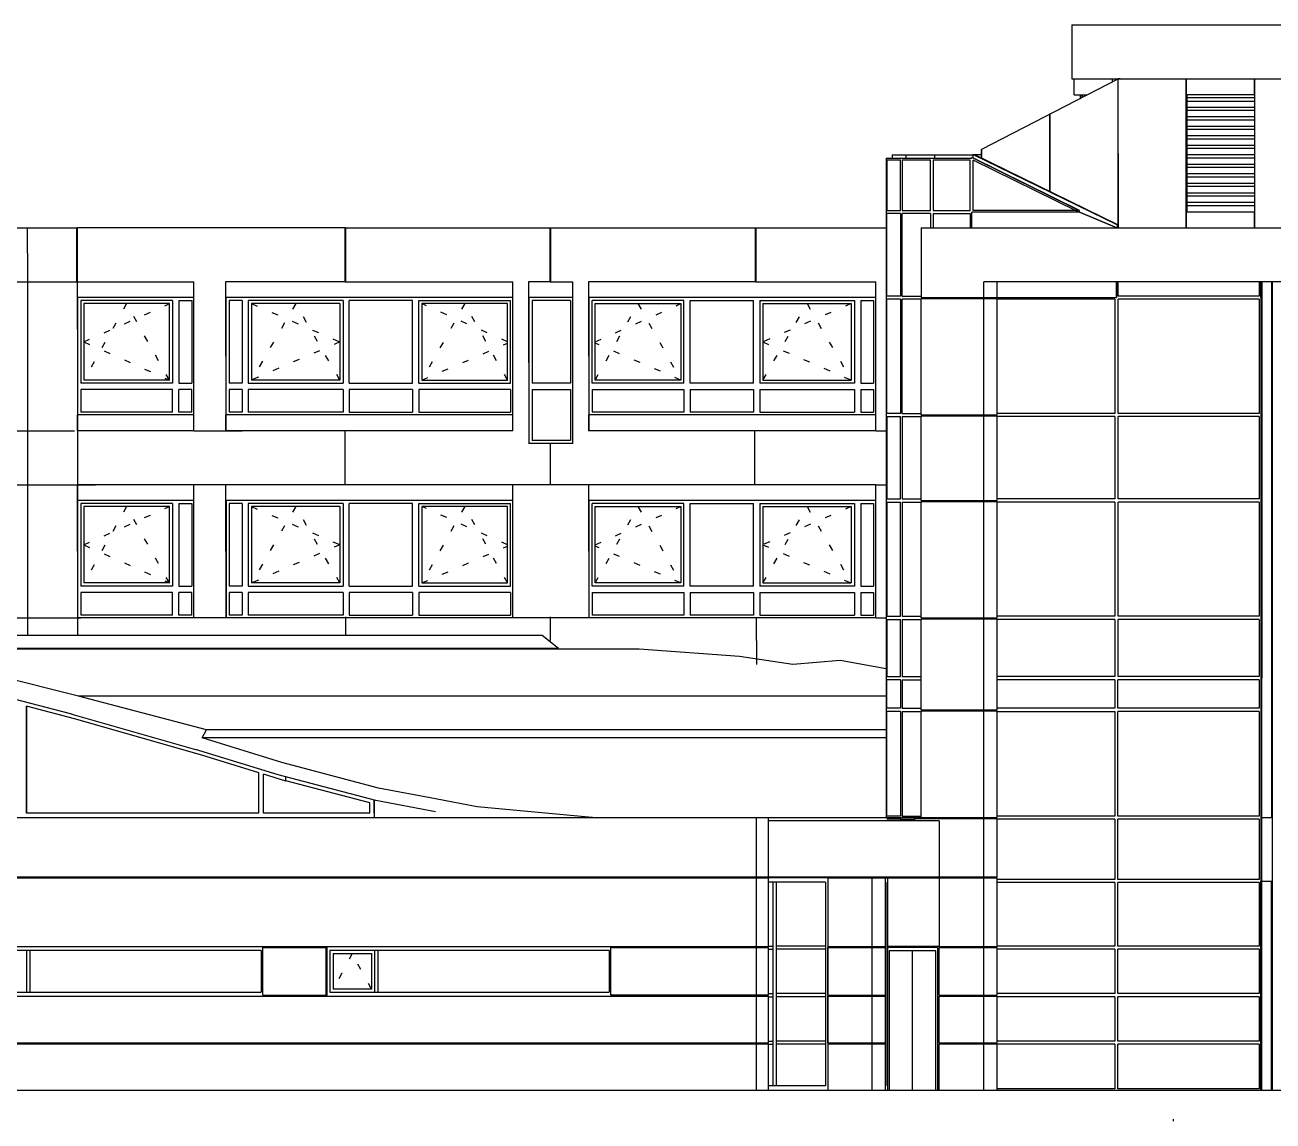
# Model space of a CAD drawing. Header units: metres. Extents: x -59 to 39.8, y -6.3 to 17.4.
# Drawn here: x -44.29 to -24.6, y -3.79 to 13.5 of the extents above; entities that cross this region are included whole.
import ezdxf

# ---------------------------------------------------------------- set-up
doc = ezdxf.new("R2010")
doc.units = ezdxf.units.M
for name, pattern in [('DASHDOT', [2, 1.25, -0.25, 0.25, -0.25]), ('DASHED', [0.75, 0.5, -0.25]), ('DOT', [0.25, 0, -0.25])]:
    doc.linetypes.add(name, pattern=pattern)
doc.layers.add('1', color=7, linetype='DASHED')
doc.layers.add('4', color=7, linetype='DASHDOT')

msp = doc.modelspace()

# ---------------------------------------------------------------- linework, layer by layer
at = {"layer": '1', "color": 1, "linetype": 'CONTINUOUS'}
for p, q in [((-27.780831, 13.5), (-15.178029, 13.5)), ((-27.780831, 13.5), (-27.780831, 12.65)), ((-29.198102, 11.54282), (-27.049649, 12.65096)), ((-27.780831, 12.65), (-23.814081, 12.65)), ((-27.739534, 12.4), (-27.739534, 12.65)), ((-27.1366, 12.606111), (-27.1366, 12.65)), ((-27.089241, 12.630539), (-27.089241, 12.65)), ((-27.089241, 12.630539), (-27.089241, 12.65)), ((-27.051787, 12.65), (-27.047155, 10.3)), ((-27.049649, 10.3), (-27.049649, 12.65096)), ((-25.974176, 10.3), (-25.974176, 12.65)), ((-25.971682, 12.4), (-25.971682, 12.65)), ((-24.896208, 12.4), (-24.896208, 12.65)), ((-24.893714, 10.3), (-24.893714, 12.65)), ((-27.739534, 12.4), (-27.536202, 12.4)), ((-27.640405, 12.346253), (-27.640405, 12.4)), ((-27.615643, 12.359025), (-27.615643, 12.4)), ((-24.896208, 12.4), (-25.971682, 12.4)), ((-25.965028, 12.4), (-25.962528, 10.55)), ((-25.965028, 12.3), (-24.893714, 12.3)), ((-25.962528, 12.35), (-25.962528, 12.4)), ((-24.893714, 12.35), (-25.962528, 12.35)), ((-28.125123, 10.873504), (-28.125123, 12.09625)), ((-28.122629, 10.872289), (-28.122629, 12.09753)), ((-24.893714, 12.2), (-25.962528, 12.2)), ((-24.893714, 12.15), (-25.962528, 12.15)), ((-25.962528, 12.05), (-25.962528, 12.15)), ((-24.893714, 12.05), (-25.962528, 12.05)), ((-25.957043, 12.15), (-25.957043, 12.2)), ((-25.957043, 12), (-25.957043, 12.05)), ((-24.893714, 12), (-25.962528, 12)), ((-25.962528, 11.9), (-25.962528, 12)), ((-24.893714, 11.9), (-25.962528, 11.9)), ((-24.893714, 11.85), (-25.962528, 11.85)), ((-25.962528, 11.75), (-25.962528, 11.85)), ((-25.957043, 11.85), (-25.957043, 11.9)), ((-24.893714, 11.75), (-25.962528, 11.75)), ((-24.893714, 11.7), (-25.962528, 11.7)), ((-25.962528, 11.6), (-25.962528, 11.7)), ((-25.957043, 11.7), (-25.957043, 11.75)), ((-30.615419, 11.45), (-30.615429, 11.4)), ((-30.615419, 11.45), (-29.339198, 11.45)), ((-30.396442, 11.45), (-30.396448, 11.4)), ((-29.944495, 11.45), (-29.944499, 11.4)), ((-29.339198, 11.45872), (-29.339198, 11.4)), ((-29.308648, 11.45041), (-29.339198, 11.45872)), ((-27.065511, 10.35042), (-29.339198, 11.45872)), ((-27.051787, 10.35031), (-29.308648, 11.45041)), ((-29.205724, 11.45), (-29.307807, 11.45)), ((-29.198102, 11.538101), (-29.205724, 11.53417)), ((-29.205724, 11.40024), (-29.205724, 11.53417)), ((-29.198102, 11.396525), (-29.198102, 11.54282)), ((-24.893714, 11.6), (-25.962528, 11.6)), ((-24.893714, 11.55), (-25.962528, 11.55)), ((-25.962528, 11.45), (-25.962528, 11.55)), ((-24.893714, 11.45), (-25.962528, 11.45)), ((-25.957043, 11.55), (-25.957043, 11.6)), ((-25.957043, 11.4), (-25.957043, 11.45)), ((-30.706925, 11.4), (-29.357542, 11.4)), ((-27.665802, 10.5722), (-29.357542, 11.40799)), ((-27.657563, 10.5722), (-29.339198, 11.403)), ((-24.893714, 11.4), (-25.962528, 11.4)), ((-25.962528, 11.3), (-25.962528, 11.4)), ((-24.893714, 11.3), (-25.962528, 11.3)), ((-24.893714, 11.25), (-25.962528, 11.25)), ((-25.962528, 11.15), (-25.962528, 11.25)), ((-25.957043, 11.25), (-25.957043, 11.3)), ((-24.893714, 11.15), (-25.962528, 11.15)), ((-24.893714, 11.1), (-25.962528, 11.1)), ((-25.962528, 11), (-25.962528, 11.1)), ((-25.957043, 11.1), (-25.957043, 11.15)), ((-24.893714, 11), (-25.962528, 11)), ((-24.893714, 10.95), (-25.962528, 10.95)), ((-25.962528, 10.85), (-25.962528, 10.95)), ((-24.893714, 10.85), (-25.962528, 10.85)), ((-25.957043, 10.95), (-25.957043, 11)), ((-25.957043, 10.8), (-25.957043, 10.85)), ((-24.893714, 10.8), (-25.962528, 10.8)), ((-25.962528, 10.7), (-25.962528, 10.8)), ((-24.893714, 10.7), (-25.962528, 10.7)), ((-24.893714, 10.65), (-25.962528, 10.65)), ((-25.957043, 10.65), (-25.957043, 10.7)), ((-29.35753, 10.3), (-29.35753, 10.55)), ((-27.657563, 10.5722), (-27.665802, 10.5722)), ((-27.075109, 10.30133), (-27.66472, 10.55)), ((-27.656489, 10.55), (-27.66472, 10.55)), ((-27.656489, 10.55), (-27.657563, 10.5722)), ((-27.066878, 10.30133), (-27.656489, 10.55)), ((-24.896208, 10.55), (-25.971682, 10.55)), ((-25.971682, 10.3), (-25.971682, 10.55)), ((-24.896208, 10.3), (-24.896208, 10.55)), ((-46.440429, 10.3), (-43.464554, 10.3)), ((-44.253482, 9.9), (-44.253487, 10.3)), ((-43.474504, 9.45), (-43.474504, 10.3)), ((-43.468485, 10.3), (-43.463637, 7.1)), ((-39.242246, 10.3), (-43.464554, 10.3)), ((-43.464554, 9.45), (-43.464554, 10.3)), ((-39.242246, 10.3), (-36.005817, 10.3)), ((-39.242246, 9.45), (-39.242246, 10.3)), ((-39.232297, 9.45), (-39.232297, 10.3)), ((-39.23138, 9.45), (-39.23138, 10.3)), ((-36.005817, 10.3), (-32.769387, 10.3)), ((-36.005817, 9.45), (-36.005817, 10.3)), ((-35.995868, 9.45), (-35.995868, 10.3)), ((-35.994951, 9.45), (-35.994951, 10.3)), ((-32.769387, 10.3), (-30.70709, 10.3)), ((-32.769387, 9.45), (-32.769387, 10.3)), ((-32.759438, 9.45), (-32.759438, 10.3)), ((-32.758521, 9.45), (-32.758521, 10.3)), ((-30.154215, 10.3), (-16.245046, 10.3)), ((-27.066878, 10.30133), (-27.075109, 10.30133)), ((-27.065511, 10.35042), (-27.065517, 10.3)), ((-27.051787, 10.35031), (-27.065511, 10.35042)), ((-44.253482, 9.9), (-44.253482, 3.87112)), ((-50.268451, 9.45), (-43.362909, 9.45)), ((-43.474504, 9.45), (-41.626239, 9.45)), ((-43.465742, 9.2), (-43.465742, 9.45)), ((-41.626239, 7.1), (-41.626239, 9.45)), ((-39.242246, 9.45), (-41.128356, 9.45)), ((-39.242246, 9.45), (-36.597419, 9.45)), ((-36.597419, 7.1), (-36.597419, 9.45)), ((-36.005817, 9.45), (-36.348463, 9.45)), ((-36.348463, 9.45), (-36.345725, 6.9)), ((-36.005817, 9.45), (-35.651402, 9.45)), ((-35.651402, 6.9), (-35.651402, 9.45)), ((-32.769387, 9.45), (-35.402459, 9.45)), ((-32.769387, 9.45), (-30.871544, 9.45)), ((-30.871544, 7.1), (-30.871544, 9.45)), ((-22.843698, 9.45), (-29.168969, 9.45)), ((-29.168969, 9.2), (-29.168969, 9.45)), ((-28.957289, 9.2), (-28.957289, 9.45)), ((-27.075109, 9.45), (-27.075109, 9.2)), ((-27.075109, 9.2), (-27.075109, 9.45)), ((-24.796685, 9.45), (-24.796682, 1)), ((-24.796682, 9.2), (-24.796682, 9.45)), ((-24.786727, 9.45), (-24.786724, 1)), ((-24.779413, 9.45), (-24.77941, 3.2)), ((-24.627396, 9.45), (-24.62739, 1)), ((-24.617438, 9.45), (-24.617433, -3.3)), ((-24.617438, 9.45), (-24.617433, 1)), ((-41.626239, 9.2), (-43.465742, 9.2)), ((-43.457503, 7.35), (-43.457503, 9.2)), ((-36.597419, 9.2), (-41.125614, 9.2)), ((-41.117369, 7.35), (-41.117369, 9.2)), ((-35.651402, 9.2), (-36.345725, 9.2)), ((-36.33748, 6.9), (-36.33748, 9.2)), ((-30.871544, 9.2), (-35.399716, 9.2)), ((-35.391476, 7.35), (-35.391476, 9.2)), ((-30.154221, 9.2), (-28.957289, 9.2)), ((-30.154221, 9.185), (-28.957289, 9.185)), ((-30.154221, 7.35), (-30.154221, 9.185)), ((-30.052178, 9.185), (-30.052178, 9.2)), ((-29.200451, 9.185), (-29.200451, 9.2)), ((-29.168969, 7.35), (-29.168969, 9.185)), ((-29.059331, 9.185), (-29.059331, 9.2)), ((-28.957289, 9.2), (-27.075109, 9.2)), ((-28.957289, 7.35), (-28.957289, 9.185)), ((-24.796685, 9.2), (-24.796682, 1)), ((-41.626239, 7.35), (-43.465742, 7.35)), ((-43.465742, 7.1), (-43.465742, 7.35)), ((-36.597419, 7.35), (-41.125614, 7.35)), ((-30.871544, 7.35), (-35.399716, 7.35)), ((-30.154221, 7.35), (-28.957289, 7.35)), ((-30.15421, 7.335), (-28.957289, 7.335)), ((-30.15421, 6), (-30.15421, 7.335)), ((-30.052178, 7.335), (-30.052178, 7.35)), ((-29.200451, 7.335), (-29.200451, 7.35)), ((-29.168963, 6), (-29.168963, 7.335)), ((-29.059331, 7.335), (-29.059331, 7.35)), ((-28.957289, 6), (-28.957289, 7.335)), ((-46.484395, 7.1), (-43.508305, 7.1)), ((-41.626239, 7.1), (-43.468485, 7.1)), ((-43.463637, 7.1), (-43.463637, 3.87112)), ((-41.626239, 7.1), (-40.868396, 7.1)), ((-36.597419, 7.1), (-41.128356, 7.1)), ((-39.242246, 6.25), (-39.242246, 7.100003)), ((-30.871544, 7.1), (-35.402459, 7.1)), ((-32.785894, 7.100003), (-32.785894, 6.25)), ((-30.871544, 7.1), (-30.70709, 7.1)), ((-35.651402, 6.9), (-36.348463, 6.9)), ((-36.005817, 6.9), (-36.005817, 6.25)), ((-50.268451, 6.25), (-43.181799, 6.25)), ((-41.626239, 6.25), (-43.468477, 6.25)), ((-43.468477, 6.25), (-43.465734, 4.15)), ((-41.128356, 6.25), (-41.660077, 6.25)), ((-41.626239, 4.15), (-41.626239, 6.25)), ((-36.597419, 6.25), (-41.128356, 6.25)), ((-41.128356, 6.25), (-41.125614, 4.15)), ((-35.402459, 6.25), (-37.157074, 6.25)), ((-36.597419, 4.15), (-36.597419, 6.25)), ((-30.871544, 6.25), (-35.402459, 6.25)), ((-35.402459, 6.25), (-35.399716, 4.15)), ((-30.871544, 4.15), (-30.871544, 6.25)), ((-30.871544, 6.25), (-30.70709, 6.25)), ((-41.626239, 6), (-43.465734, 6)), ((-43.457492, 4.15), (-43.4575, 6)), ((-36.597419, 6), (-41.125614, 6)), ((-41.117365, 6), (-41.117355, 4.15)), ((-30.871544, 6), (-35.399716, 6)), ((-35.391465, 4.15), (-35.391473, 6)), ((-30.154215, 5.985), (-28.957289, 5.985)), ((-30.154215, 4.15), (-30.154215, 5.985)), ((-30.15421, 6), (-28.957289, 6)), ((-29.168958, 4.15), (-29.168958, 5.985)), ((-28.957289, 4.15), (-28.957289, 5.985)), ((-50.268451, 4.15), (-43.412678, 4.15)), ((-41.626239, 4.15), (-43.468477, 4.15)), ((-41.128356, 4.15), (-41.626239, 4.15)), ((-36.597419, 4.15), (-41.128356, 4.15)), ((-39.232297, 3.86896), (-39.232297, 4.165)), ((-35.402459, 4.15), (-36.681052, 4.15)), ((-36.005817, 4.165), (-36.005817, 3.795439)), ((-30.871544, 4.15), (-35.402459, 4.15)), ((-32.753738, 3.795439), (-32.753738, 4.15)), ((-30.871544, 4.15), (-30.70709, 4.15)), ((-30.154215, 4.15), (-28.957289, 4.15)), ((-30.154215, 4.135), (-28.957283, 4.135)), ((-30.154215, 2.7), (-30.154215, 4.135)), ((-29.168969, 2.7), (-29.168969, 4.135)), ((-28.957283, 2.7), (-28.957283, 4.135)), ((-36.172383, 3.87112), (-49.83528, 3.87112)), ((-36.133781, 3.87004), (-49.795883, 3.87004)), ((-36.133781, 3.87004), (-36.172383, 3.87112)), ((-35.878074, 3.66835), (-36.133781, 3.87004)), ((-32.753738, 3.795439), (-32.753738, 3.41568)), ((-35.878074, 3.66835), (-49.53493, 3.66835)), ((-34.603898, 3.65632), (-48.234517, 3.65632)), ((-36.186576, 3.66835), (-36.187419, 3.65632)), ((-33.019428, 3.54133), (-34.603898, 3.65632)), ((-32.179736, 3.41568), (-33.019428, 3.54133)), ((-31.434293, 3.47554), (-32.179736, 3.41568)), ((-30.70709, 3.346675), (-31.434293, 3.47554)), ((-43.446467, 2.91656), (-45.01276, 3.30605)), ((-24.779413, 1), (-24.779413, 3.2)), ((-43.552421, 2.62941), (-45.091924, 3.03453)), ((-43.50831, 2.55792), (-44.267677, 2.75815)), ((-44.267677, 1.07), (-44.267677, 2.75815)), ((-44.264649, 1.07), (-44.264649, 2.757351)), ((-41.42741, 2.38438), (-43.447093, 2.91487)), ((-30.70709, 2.91656), (-43.446467, 2.91656)), ((-41.501837, 1.98325), (-43.508305, 2.55938)), ((-30.154215, 2.7), (-28.957283, 2.7)), ((-30.154215, 2.685), (-28.957283, 2.685)), ((-30.154215, 1), (-30.154215, 2.685)), ((-29.168969, 1), (-29.168969, 2.685)), ((-28.957283, 1), (-28.957283, 2.685)), ((-30.70709, 2.38438), (-41.42741, 2.38438)), ((-40.241676, 1.86731), (-41.498808, 2.25806)), ((-40.298145, 1.67351), (-41.603552, 2.07278)), ((-40.601651, 1.70619), (-41.501837, 1.98325)), ((-38.716798, 1.46638), (-40.241676, 1.86731)), ((-40.601651, 1.07), (-40.601651, 1.70619)), ((-40.175734, 1.57555), (-40.531786, 1.68476)), ((-40.531786, 1.07), (-40.531786, 1.68476)), ((-40.528754, 1.07), (-40.528754, 1.68383)), ((-38.759259, 1.27027), (-40.298145, 1.67351)), ((-40.175734, 1.57555), (-40.175734, 1.641434)), ((-37.816452, 1.29456), (-38.716798, 1.46638)), ((-38.851318, 1.07), (-38.851318, 1.23209)), ((-37.816457, 1.09051), (-38.759259, 1.27027)), ((-37.157074, 1.16866), (-37.816452, 1.29456)), ((-53.776566, 1), (-32.562743, 1)), ((-40.601651, 1.07), (-44.267677, 1.07)), ((-38.851318, 1.07), (-40.531786, 1.07)), ((-38.781445, 1.07), (-38.781449, 1)), ((-38.778416, 1), (-38.778416, 1.07)), ((-35.401821, 1.00682), (-37.157074, 1.16866)), ((-35.401821, 1.00682), (-35.402304, 1)), ((-35.340091, 1), (-35.401821, 1.00682)), ((-32.753738, 0.065), (-32.753738, 1)), ((-32.562743, 0.065), (-32.562743, 1)), ((-32.562743, 1), (-30.37055, 1)), ((-30.473714, 1), (-30.154215, 1)), ((-30.473714, 1), (-30.473714, 0.95)), ((-30.254364, 0.985), (-28.957283, 0.985)), ((-30.254364, 0.95), (-30.254364, 0.985)), ((-30.154215, 1), (-28.957283, 1)), ((-29.992054, 0.985), (-29.992054, 1)), ((-29.168963, 0.065), (-29.168963, 0.985)), ((-28.957283, 0.065), (-28.957283, 0.985)), ((-24.786727, 1), (-24.796685, 1)), ((-24.796685, 1), (-24.796678, -3.3)), ((-24.788454, 1), (-24.788447, 0)), ((-24.779413, 1), (-24.617438, 1)), ((-29.872025, 0.95), (-32.562743, 0.95)), ((-29.872025, 0.95), (-29.869084, -1.035)), ((-53.418915, 0.065), (-32.562743, 0.065)), ((-46.769571, 0.05), (-32.562543, 0.05)), ((-36.625146, 0.05), (-36.625146, 0.065)), ((-36.597428, 0.05), (-36.597428, 0.065)), ((-35.402445, 0.05), (-35.402445, 0.065)), ((-35.391462, 0.05), (-35.391462, 0.065)), ((-33.332339, 0.05), (-33.332339, 0.065)), ((-33.298335, 0.05), (-33.298335, 0.065)), ((-32.753738, -1.035), (-32.753738, 0.05)), ((-32.562743, 0.065), (-29.833801, 0.065)), ((-31.628548, 0.05), (-32.562543, 0.05)), ((-32.562543, -1.035), (-32.562543, 0.05)), ((-31.628548, 0.05), (-30.570011, 0.05)), ((-30.928428, 0.05), (-30.959916, 0.05)), ((-30.928428, 0.05), (-28.957283, 0.05)), ((-30.928428, -1.035), (-30.928428, 0.05)), ((-30.716753, -1.035), (-30.716753, 0.05)), ((-29.872025, 0.065), (-28.957283, 0.065)), ((-29.690786, 0.05), (-29.690786, 0.065)), ((-29.657403, 0.05), (-29.657403, 0.065)), ((-29.35753, 0.05), (-29.35753, 0.065)), ((-29.168963, -1.035), (-29.168963, 0.05)), ((-28.957283, -1.035), (-28.957283, 0.05)), ((-24.786721, 0), (-24.617433, 0)), ((-24.786721, -3.3), (-24.786721, 0)), ((-24.779407, -3.3), (-24.779407, 0)), ((-24.62739, -3.3), (-24.62739, 0)), ((-24.617433, -3.3), (-24.617433, 0)), ((-46.769571, -1.035), (-32.562543, -1.035)), ((-40.539384, -1.05), (-39.525467, -1.05)), ((-40.539384, -1.8), (-40.539384, -1.05)), ((-40.475866, -1.05), (-40.475866, -1.035)), ((-39.597474, -1.05), (-39.597474, -1.035)), ((-39.585346, -1.05), (-39.585346, -1.035)), ((-39.541225, -1.8), (-39.541225, -1.05)), ((-39.525467, -1.8), (-39.525467, -1.05)), ((-35.049502, -1.05), (-32.562543, -1.05)), ((-34.985982, -1.05), (-34.985982, -1.035)), ((-32.785894, -1.05), (-32.785894, -1.035)), ((-32.753738, -1.8), (-32.753738, -1.05)), ((-32.666396, -1.05), (-32.666396, -1.035)), ((-32.562543, -1.8), (-32.562543, -1.05)), ((-31.628548, -1.035), (-30.716753, -1.035)), ((-31.628548, -1.05), (-30.716753, -1.05)), ((-31.628548, -1.8), (-31.628548, -1.05)), ((-30.959916, -1.05), (-30.959916, -1.035)), ((-30.928428, -1.8), (-30.928428, -1.05)), ((-30.818796, -1.05), (-30.818796, -1.035)), ((-30.716753, -1.8), (-30.716753, -1.05)), ((-29.869084, -1.035), (-30.686278, -1.035)), ((-29.869084, -1.035), (-28.957283, -1.035)), ((-29.869084, -1.05), (-28.957283, -1.05)), ((-29.869084, -1.8), (-29.869084, -1.05)), ((-29.833801, -1.05), (-29.833801, -1.035)), ((-29.200446, -1.05), (-29.200446, -1.035)), ((-29.168963, -1.8), (-29.168963, -1.05)), ((-29.059326, -1.05), (-29.059326, -1.035)), ((-28.957283, -1.8), (-28.957283, -1.05)), ((-46.116419, -1.815), (-32.562538, -1.815)), ((-40.539384, -1.8), (-39.525467, -1.8)), ((-40.475866, -1.815), (-40.475866, -1.8)), ((-39.597474, -1.815), (-39.597474, -1.8)), ((-39.585346, -1.815), (-39.585346, -1.8)), ((-34.985982, -1.815), (-34.985982, -1.8)), ((-32.785894, -1.815), (-32.785894, -1.8)), ((-32.562543, -1.8), (-32.753738, -1.8)), ((-32.753738, -2.55), (-32.753738, -1.815)), ((-32.666396, -1.815), (-32.666396, -1.8)), ((-32.562538, -2.55), (-32.562538, -1.815)), ((-31.628548, -1.8), (-30.716753, -1.8)), ((-31.628548, -1.815), (-30.716753, -1.815)), ((-31.628548, -2.55), (-31.628548, -1.815)), ((-30.959916, -1.815), (-30.959916, -1.8)), ((-30.928428, -2.55), (-30.928428, -1.815)), ((-30.818796, -1.815), (-30.818796, -1.8)), ((-30.716753, -2.55), (-30.716753, -1.815)), ((-29.869084, -1.8), (-28.957283, -1.8)), ((-29.869084, -1.815), (-28.957283, -1.815)), ((-29.869084, -2.55), (-29.869084, -1.815)), ((-29.833801, -1.815), (-29.833801, -1.8)), ((-29.200446, -1.815), (-29.200446, -1.8)), ((-29.168963, -2.55), (-29.168963, -1.815)), ((-29.059326, -1.815), (-29.059326, -1.8)), ((-28.957283, -2.55), (-28.957283, -1.815)), ((-46.116419, -2.55), (-32.562538, -2.55)), ((-40.475866, -2.565), (-40.475866, -2.55)), ((-39.597474, -2.565), (-39.597474, -2.55)), ((-39.585346, -2.565), (-39.585346, -2.55)), ((-34.985982, -2.565), (-34.985982, -2.55)), ((-32.785894, -2.565), (-32.785894, -2.55)), ((-32.666396, -2.565), (-32.666396, -2.55)), ((-31.628548, -2.55), (-30.716753, -2.55)), ((-30.959916, -2.565), (-30.959916, -2.55)), ((-30.818796, -2.565), (-30.818796, -2.55)), ((-29.869084, -2.55), (-28.957283, -2.55)), ((-29.833801, -2.565), (-29.833801, -2.55)), ((-29.200446, -2.565), (-29.200446, -2.55)), ((-29.059326, -2.565), (-29.059326, -2.55)), ((-53.418915, -2.565), (-32.562543, -2.565)), ((-32.753738, -3.3), (-32.753738, -2.565)), ((-32.562543, -3.3), (-32.562543, -2.565)), ((-31.628548, -2.565), (-30.716753, -2.565)), ((-30.928428, -3.3), (-30.928428, -2.565)), ((-30.716753, -3.3), (-30.716753, -2.565)), ((-29.869084, -2.565), (-28.957283, -2.565)), ((-29.869084, -3.3), (-29.869084, -2.565)), ((-29.168963, -3.3), (-29.168963, -2.565)), ((-28.957283, -3.3), (-28.957283, -2.565)), ((-58.989582, -3.3), (-20.329597, -3.3)), ((-26.17676, -3.785), (-26.17676, -3.755137))]:
    msp.add_line(p, q, dxfattribs=at)
for points in [[(-27.015137, 12.6522), (-27.03801, 12.65222), (-27.049649, 12.65096)], [(-30.706925, 11.4), (-30.70709, 10.55), (-30.70709, 9.2), (-30.70709, 7.35), (-30.70709, 6), (-30.70709, 4.15), (-30.70709, 3.2), (-30.70709, 2.7), (-30.70709, 1)], [(-29.357542, 11.4), (-29.357542, 11.40799), (-29.339198, 11.403)], [(-27.665802, 10.5722), (-27.66472, 10.55), (-29.35753, 10.55)], [(-30.154215, 10.3), (-30.154221, 9.9), (-30.154221, 9.2)], [(-41.128356, 9.45), (-41.125614, 7.1), (-41.125614, 7.35)], [(-35.402459, 9.45), (-35.399716, 7.1), (-35.399716, 7.35)], [(-43.545898, 2.62941), (-43.552421, 2.62941), (-41.603552, 2.07278)], [(-30.70709, 2.25806), (-41.498808, 2.25806), (-41.42741, 2.38438)], [(-38.851318, 1.23209), (-40.175742, 1.57981), (-40.175742, 1.641436)], [(-38.781445, 1.07), (-38.781445, 1.21374), (-38.781445, 1.276104)], [(-38.778416, 1.07), (-38.778416, 1.22079), (-38.77842, 1.275291)], [(-24.796678, -3.3), (-24.796678, 0), (-24.786721, 0)], [(-32.753738, -1.8), (-35.049502, -1.8), (-35.049502, -1.05)]]:
    msp.add_lwpolyline(points, dxfattribs=at)
at = {"layer": '4', "color": 1, "linetype": 'CONTINUOUS'}
for p, q in [((-27.615643, 12.4), (-27.615643, 12.359025)), ((-27.564622, 12.4), (-27.564622, 12.385341)), ((-30.698186, 11.375), (-30.482325, 11.375)), ((-30.455551, 11.375), (-30.010034, 11.375)), ((-29.968237, 11.375), (-29.381304, 11.375)), ((-27.690698, 10.556638), (-29.332647, 11.367829)), ((-30.482453, 10.525), (-30.69835, 10.525)), ((-30.010091, 10.525), (-30.455677, 10.525)), ((-30.455677, 9.225), (-30.455677, 10.525)), ((-30.010091, 10.525), (-30.010091, 10.3)), ((-29.968292, 10.525), (-29.381292, 10.525)), ((-29.968292, 10.525), (-29.968292, 10.3)), ((-29.381292, 10.525), (-29.381292, 10.3)), ((-42.013589, 9.105), (-43.362909, 9.105)), ((-43.362909, 9.105), (-43.362909, 7.9)), ((-42.013589, 7.9), (-42.013589, 9.105)), ((-41.864218, 9.155), (-41.864218, 7.85)), ((-41.864218, 9.155), (-41.660077, 9.155)), ((-41.660077, 9.155), (-41.660077, 7.85)), ((-40.868396, 9.155), (-41.072535, 9.155)), ((-41.072535, 9.155), (-41.072535, 7.85)), ((-40.868396, 9.155), (-40.868396, 7.85)), ((-40.768816, 9.155), (-40.768816, 7.85)), ((-39.275114, 9.155), (-40.768816, 9.155)), ((-39.275114, 9.155), (-39.275114, 7.85)), ((-39.175534, 7.85), (-39.175534, 9.155)), ((-38.179733, 9.155), (-39.175534, 9.155)), ((-38.179733, 7.85), (-38.179733, 9.155)), ((-38.080153, 7.85), (-38.080153, 9.155)), ((-38.080153, 9.155), (-36.631262, 9.155)), ((-36.631262, 7.85), (-36.631262, 9.155)), ((-36.292665, 9.155), (-36.292665, 7.85)), ((-35.685235, 9.155), (-36.292665, 9.155)), ((-35.685235, 9.155), (-35.685235, 7.85)), ((-35.34666, 7.85), (-35.34666, 9.155)), ((-33.897765, 9.155), (-35.34666, 9.155)), ((-33.897765, 7.85), (-33.897765, 9.155)), ((-33.798184, 7.85), (-33.798184, 9.155)), ((-33.798184, 9.155), (-32.80238, 9.155)), ((-32.80238, 7.85), (-32.80238, 9.155)), ((-32.7028, 9.155), (-32.7028, 7.85)), ((-32.7028, 9.155), (-31.209093, 9.155)), ((-31.209093, 9.155), (-31.209093, 7.85)), ((-31.109513, 9.155), (-31.109513, 7.85)), ((-31.109513, 9.155), (-30.905373, 9.155)), ((-30.905373, 9.155), (-30.905373, 7.85)), ((-30.482453, 9.175), (-30.69835, 9.175)), ((-30.455677, 9.225), (-30.154221, 9.225)), ((-30.154221, 9.175), (-30.455677, 9.175)), ((-30.455677, 7.375), (-30.455677, 9.175)), ((-27.099999, 9.175), (-28.957289, 9.175)), ((-24.821577, 9.175), (-27.050212, 9.175)), ((-42.013589, 7.9), (-43.362909, 7.9)), ((-41.963799, 7.395), (-41.963799, 7.75)), ((-41.864218, 7.85), (-41.660077, 7.85)), ((-41.864218, 7.395), (-41.864218, 7.75)), ((-40.868396, 7.85), (-41.072535, 7.85)), ((-41.072535, 7.75), (-41.072535, 7.395)), ((-40.868396, 7.75), (-41.072535, 7.75)), ((-40.868396, 7.75), (-40.868396, 7.395)), ((-40.768816, 7.85), (-39.275114, 7.85)), ((-39.275114, 7.75), (-40.768816, 7.75)), ((-40.768816, 7.75), (-40.768816, 7.395)), ((-39.275114, 7.75), (-39.275114, 7.395)), ((-39.175534, 7.85), (-38.179733, 7.85)), ((-39.175534, 7.75), (-39.175534, 7.395)), ((-38.179733, 7.75), (-39.175534, 7.75)), ((-38.179733, 7.75), (-38.179733, 7.395)), ((-38.080153, 7.85), (-36.631262, 7.85)), ((-38.080153, 7.75), (-38.080153, 7.395)), ((-36.631262, 7.75), (-38.080153, 7.75)), ((-36.631262, 7.75), (-36.631262, 7.395)), ((-35.685235, 7.85), (-36.292665, 7.85)), ((-36.292665, 7.75), (-35.685235, 7.75)), ((-36.292665, 7.75), (-36.292665, 6.945)), ((-35.685235, 7.75), (-35.685235, 6.945)), ((-33.897765, 7.85), (-35.34666, 7.85)), ((-35.34666, 7.75), (-35.34666, 7.395)), ((-35.34666, 7.75), (-33.897765, 7.75)), ((-33.897765, 7.75), (-33.897765, 7.395)), ((-32.80238, 7.85), (-33.798184, 7.85)), ((-33.798184, 7.75), (-33.798184, 7.395)), ((-33.798184, 7.75), (-32.80238, 7.75)), ((-32.80238, 7.75), (-32.80238, 7.395)), ((-31.209093, 7.85), (-32.7028, 7.85)), ((-32.7028, 7.75), (-31.209093, 7.75)), ((-32.7028, 7.75), (-32.7028, 7.395)), ((-31.209093, 7.75), (-31.209093, 7.395)), ((-31.109513, 7.85), (-30.905373, 7.85)), ((-31.109513, 7.75), (-31.109513, 7.395)), ((-31.109513, 7.75), (-30.905373, 7.75)), ((-30.905373, 7.75), (-30.905373, 7.395)), ((-41.963799, 7.395), (-43.4127, 7.395)), ((-41.660077, 7.395), (-41.864218, 7.395)), ((-40.868396, 7.395), (-41.072535, 7.395)), ((-39.275114, 7.395), (-40.768816, 7.395)), ((-39.175534, 7.395), (-38.179733, 7.395)), ((-38.080153, 7.395), (-36.631262, 7.395)), ((-33.897765, 7.395), (-35.34666, 7.395)), ((-32.80238, 7.395), (-33.798184, 7.395)), ((-32.7028, 7.395), (-31.209093, 7.395)), ((-31.109513, 7.395), (-30.905373, 7.395)), ((-30.69835, 7.325), (-30.482453, 7.325)), ((-30.455677, 7.375), (-30.154221, 7.375)), ((-30.455677, 7.325), (-30.15421, 7.325)), ((-27.099782, 7.325), (-28.957289, 7.325)), ((-24.821577, 7.325), (-27.049995, 7.325)), ((-35.685235, 6.945), (-36.292665, 6.945)), ((-41.864215, 5.955), (-41.864215, 4.65)), ((-41.864215, 5.955), (-41.660076, 5.955)), ((-41.660076, 5.955), (-41.660076, 4.65)), ((-40.868396, 5.955), (-41.072535, 5.955)), ((-41.072535, 5.955), (-41.072535, 4.65)), ((-40.868396, 5.955), (-40.868396, 4.65)), ((-40.768816, 5.955), (-40.768816, 4.65)), ((-39.275114, 5.955), (-40.768816, 5.955)), ((-39.275114, 5.955), (-39.275114, 4.65)), ((-39.175534, 4.65), (-39.175534, 5.955)), ((-38.179733, 5.955), (-39.175534, 5.955)), ((-38.179733, 4.65), (-38.179733, 5.955)), ((-38.080153, 4.65), (-38.080153, 5.955)), ((-38.080153, 5.955), (-36.631262, 5.955)), ((-36.631262, 4.65), (-36.631262, 5.955)), ((-35.34666, 4.65), (-35.34666, 5.955)), ((-33.897765, 5.955), (-35.34666, 5.955)), ((-33.897765, 4.65), (-33.897765, 5.955)), ((-33.798184, 4.65), (-33.798184, 5.955)), ((-33.798184, 5.955), (-32.80238, 5.955)), ((-32.80238, 4.65), (-32.80238, 5.955)), ((-32.7028, 5.955), (-32.7028, 4.65)), ((-32.7028, 5.955), (-31.209093, 5.955)), ((-31.209093, 5.955), (-31.209093, 4.65)), ((-31.109513, 5.955), (-31.109513, 4.65)), ((-31.109513, 5.955), (-30.905373, 5.955)), ((-30.905373, 5.955), (-30.905373, 4.65)), ((-30.69835, 5.975), (-30.482453, 5.975)), ((-30.455677, 5.975), (-30.154215, 5.975)), ((-27.099782, 5.975), (-28.957289, 5.975)), ((-24.821577, 5.975), (-27.049995, 5.975)), ((-42.013584, 5.905), (-43.362888, 5.905)), ((-43.362888, 5.905), (-43.362888, 4.7)), ((-42.013584, 4.7), (-42.013584, 5.905)), ((-42.013584, 4.7), (-43.362888, 4.7)), ((-41.963794, 4.195), (-41.963794, 4.55)), ((-41.864215, 4.65), (-41.660076, 4.65)), ((-41.864215, 4.195), (-41.864215, 4.55)), ((-40.868396, 4.65), (-41.072535, 4.65)), ((-41.072535, 4.55), (-41.072535, 4.195)), ((-40.868396, 4.55), (-41.072535, 4.55)), ((-40.868396, 4.55), (-40.868396, 4.195)), ((-40.768816, 4.65), (-39.275114, 4.65)), ((-39.275114, 4.55), (-40.768816, 4.55)), ((-40.768816, 4.55), (-40.768816, 4.195)), ((-39.275114, 4.55), (-39.275114, 4.195)), ((-39.175534, 4.65), (-38.179733, 4.65)), ((-39.175534, 4.55), (-39.175534, 4.195)), ((-38.179733, 4.55), (-39.175534, 4.55)), ((-38.179733, 4.55), (-38.179733, 4.195)), ((-38.080153, 4.65), (-36.631262, 4.65)), ((-38.080153, 4.55), (-38.080153, 4.195)), ((-36.631262, 4.55), (-38.080153, 4.55)), ((-36.631262, 4.55), (-36.631262, 4.195)), ((-33.897765, 4.65), (-35.34666, 4.65)), ((-35.34666, 4.55), (-35.34666, 4.195)), ((-35.34666, 4.55), (-33.897765, 4.55)), ((-33.897765, 4.55), (-33.897765, 4.195)), ((-32.80238, 4.65), (-33.798184, 4.65)), ((-33.798184, 4.55), (-33.798184, 4.195)), ((-33.798184, 4.55), (-32.80238, 4.55)), ((-32.80238, 4.55), (-32.80238, 4.195)), ((-31.209093, 4.65), (-32.7028, 4.65)), ((-32.7028, 4.55), (-31.209093, 4.55)), ((-32.7028, 4.55), (-32.7028, 4.195)), ((-31.209093, 4.55), (-31.209093, 4.195)), ((-31.109513, 4.65), (-30.905373, 4.65)), ((-31.109513, 4.55), (-31.109513, 4.195)), ((-31.109513, 4.55), (-30.905373, 4.55)), ((-30.905373, 4.55), (-30.905373, 4.195)), ((-41.963794, 4.195), (-43.412678, 4.195)), ((-41.660076, 4.195), (-41.864215, 4.195)), ((-40.868396, 4.195), (-41.072535, 4.195)), ((-39.275114, 4.195), (-40.768816, 4.195)), ((-39.175534, 4.195), (-38.179733, 4.195)), ((-38.080153, 4.195), (-36.631262, 4.195)), ((-33.897765, 4.195), (-35.34666, 4.195)), ((-32.80238, 4.195), (-33.798184, 4.195)), ((-32.7028, 4.195), (-31.209093, 4.195)), ((-31.109513, 4.195), (-30.905373, 4.195)), ((-30.69835, 4.125), (-30.482453, 4.125)), ((-30.455677, 4.125), (-30.154215, 4.125)), ((-27.099782, 4.125), (-28.957283, 4.125)), ((-24.821577, 4.125), (-27.049995, 4.125)), ((-30.482453, 3.175), (-30.69835, 3.175)), ((-30.455677, 3.175), (-30.154215, 3.175)), ((-27.101981, 3.175), (-28.957283, 3.175)), ((-24.82158, 3.175), (-27.052186, 3.175)), ((-30.482453, 2.675), (-30.69835, 2.675)), ((-30.455677, 2.675), (-30.154215, 2.675)), ((-28.957283, 2.675), (-27.101981, 2.675)), ((-24.82158, 2.675), (-27.052186, 2.675)), ((-30.482453, 0.975), (-30.69835, 0.975)), ((-30.482453, 0.975), (-30.482453, 0.95)), ((-30.455677, 0.975), (-30.254364, 0.975)), ((-30.455677, 0.975), (-30.455677, 0.95)), ((-27.101968, 0.975), (-28.957283, 0.975)), ((-24.821577, 0.975), (-27.052177, 0.975)), ((-44.219382, 0.065), (-44.219382, 0.05)), ((-44.175079, 0.065), (-44.175079, 0.05)), ((-44.136711, 0.065), (-44.136711, 0.05)), ((-43.129121, 0.05), (-43.129121, 0.065)), ((-42.973132, 0.05), (-42.973132, 0.065)), ((-42.940633, 0.05), (-42.940633, 0.065)), ((-42.11598, 0.065), (-42.11598, 0.05)), ((-41.440114, 0.05), (-41.440114, 0.065)), ((-41.414531, 0.05), (-41.414531, 0.065)), ((-41.319905, 0.05), (-41.319905, 0.065)), ((-41.300622, 0.05), (-41.300622, 0.065)), ((-40.829665, 0.065), (-40.829665, 0.05)), ((-40.525541, 0.05), (-40.525541, 0.065)), ((-40.513292, 0.05), (-40.513292, 0.065)), ((-40.462287, 0.05), (-40.462287, 0.065)), ((-40.272537, 0.065), (-40.272537, 0.05)), ((-40.264745, 0.065), (-40.264745, 0.05)), ((-40.25152, 0.065), (-40.25152, 0.05)), ((-39.927605, 0.05), (-39.927605, 0.065)), ((-39.862702, 0.05), (-39.862702, 0.065)), ((-39.39616, 0.065), (-39.39616, 0.05)), ((-39.3773, 0.065), (-39.3773, 0.05)), ((-39.352324, 0.065), (-39.352324, 0.05)), ((-38.71851, 0.05), (-38.71851, 0.065)), ((-38.596531, 0.05), (-38.596531, 0.065)), ((-37.809776, 0.065), (-37.809776, 0.05)), ((-37.779447, 0.065), (-37.779447, 0.05)), ((-37.743006, 0.065), (-37.743006, 0.05)), ((-36.754505, 0.05), (-36.754505, 0.065)), ((-31.628548, 0.05), (-32.562543, 0.05)), ((-31.628548, 0.05), (-31.628548, -3.3)), ((-29.332635, 0.065), (-29.332635, 0.05)), ((-31.665383, -0.02), (-32.562543, -0.02)), ((-32.488908, -3.23), (-32.488908, -0.02)), ((-32.436287, -3.23), (-32.436287, -0.02)), ((-31.665383, -0.02), (-31.665383, -3.23)), ((-30.712589, -0.02), (-30.712589, -3.23)), ((-27.101968, -0.025), (-28.957283, -0.025)), ((-24.821574, -0.025), (-27.052172, -0.025)), ((-44.266729, -1.095), (-44.266729, -1.755)), ((-44.21682, -1.095), (-44.21682, -1.755)), ((-40.568542, -1.095), (-40.568542, -1.755)), ((-40.498671, -1.05), (-40.498671, -1.035)), ((-39.550422, -1.05), (-39.550422, -1.035)), ((-39.430643, -1.145), (-39.430643, -1.705)), ((-39.430643, -1.145), (-38.826755, -1.145)), ((-38.826755, -1.145), (-38.826755, -1.705)), ((-38.776847, -1.095), (-38.776847, -1.755)), ((-38.726939, -1.095), (-38.726939, -1.755)), ((-35.078661, -1.095), (-35.078661, -1.755)), ((-35.00879, -1.05), (-35.00879, -1.035)), ((-32.562543, -1.025), (-32.488908, -1.025)), ((-32.562543, -1.075), (-32.488908, -1.075)), ((-31.665383, -1.025), (-32.436287, -1.025)), ((-31.665383, -1.075), (-32.436287, -1.075)), ((-31.593271, -1.035), (-31.591713, -1.05)), ((-29.896957, -1.05), (-30.686278, -1.05)), ((-30.291618, -3.3), (-30.291618, -1.1)), ((-29.896957, -1.05), (-29.896957, -3.3)), ((-27.101968, -1.075), (-28.957283, -1.075)), ((-24.821574, -1.075), (-27.052172, -1.075)), ((-38.826755, -1.705), (-39.430643, -1.705)), ((-40.498671, -1.815), (-40.498671, -1.8)), ((-39.550422, -1.815), (-39.550422, -1.8)), ((-35.00879, -1.815), (-35.00879, -1.8)), ((-32.562543, -1.775), (-32.488908, -1.775)), ((-32.562538, -1.825), (-32.488908, -1.825)), ((-31.665383, -1.775), (-32.436287, -1.775)), ((-31.665383, -1.825), (-32.436287, -1.825)), ((-31.593271, -1.8), (-31.591713, -1.815)), ((-27.101968, -1.825), (-28.957283, -1.825)), ((-24.821574, -1.825), (-27.052172, -1.825)), ((-32.562538, -2.525), (-32.488908, -2.525)), ((-31.665383, -2.525), (-32.436287, -2.525)), ((-31.593271, -2.55), (-31.591713, -2.565)), ((-32.562543, -2.575), (-32.488908, -2.575)), ((-31.665383, -2.575), (-32.436287, -2.575)), ((-27.101968, -2.575), (-28.957283, -2.575)), ((-24.821574, -2.575), (-27.052172, -2.575)), ((-31.665383, -3.23), (-32.562543, -3.23))]:
    msp.add_line(p, q, dxfattribs=at)
at = {"layer": '4', "color": 1, "linetype": 'DOT'}
for p, q in [((-43.362909, 8.5025), (-42.013589, 9.105)), ((-36.681052, 8.5025), (-38.030363, 9.105)), ((-35.296869, 8.5025), (-33.947555, 9.105)), ((-43.362909, 8.5025), (-42.013589, 7.9)), ((-43.362888, 5.3025), (-42.013584, 5.905)), ((-36.681052, 5.3025), (-38.030363, 5.905)), ((-35.296869, 5.3025), (-33.947555, 5.905)), ((-43.362888, 5.3025), (-42.013584, 4.7))]:
    msp.add_line(p, q, dxfattribs=at)
at = {"layer": '4', "color": 1, "linetype": 'CONTINUOUS'}
for points in [[(-30.698186, 11.375), (-30.698186, 10.575), (-30.482325, 10.575), (-30.482325, 11.375)], [(-30.455551, 11.375), (-30.455551, 10.575), (-30.010034, 10.575), (-30.010034, 11.375)], [(-29.968237, 11.375), (-29.968237, 10.575), (-29.381304, 10.575), (-29.381304, 11.375)], [(-27.690698, 10.556638), (-27.690698, 10.575), (-29.332647, 10.575), (-29.332647, 11.367829)], [(-30.482453, 10.525), (-30.482453, 9.225), (-30.69835, 9.225), (-30.69835, 10.525)], [(-24.821577, 9.45), (-24.821577, 9.225), (-27.050212, 9.225), (-27.050212, 9.45)], [(-41.963799, 9.155), (-43.4127, 9.155), (-43.4127, 7.85)], [(-41.963799, 9.155), (-41.963799, 7.85), (-43.4127, 7.85)], [(-39.324904, 9.105), (-39.324904, 7.9), (-40.719026, 7.9)], [(-39.324904, 9.105), (-40.719026, 9.105), (-40.719026, 7.9)], [(-38.030363, 7.9), (-36.681052, 7.9), (-36.681052, 9.105), (-38.030363, 9.105), (-38.030363, 7.9)], [(-33.947555, 7.9), (-35.296869, 7.9), (-35.296869, 9.105), (-33.947555, 9.105), (-33.947555, 7.9)], [(-32.653009, 9.105), (-32.653009, 7.9), (-31.258884, 7.9)], [(-32.653009, 9.105), (-31.258884, 9.105), (-31.258884, 7.9)], [(-30.482453, 9.175), (-30.482453, 7.375), (-30.69835, 7.375), (-30.69835, 9.175)], [(-27.099999, 9.175), (-27.099999, 7.375), (-28.957289, 7.375)], [(-24.821577, 9.175), (-24.821577, 7.375), (-27.050212, 7.375), (-27.050212, 9.175)], [(-41.963799, 7.75), (-43.4127, 7.75), (-43.4127, 7.395)], [(-41.660077, 7.395), (-41.660077, 7.75), (-41.864218, 7.75)], [(-30.69835, 7.325), (-30.69835, 6.025), (-30.482453, 6.025), (-30.482453, 7.325)], [(-30.455677, 7.325), (-30.455677, 6.025), (-30.15421, 6.025)], [(-27.099782, 7.325), (-27.099782, 6.025), (-28.957289, 6.025)], [(-24.821577, 7.325), (-24.821577, 6.025), (-27.049995, 6.025), (-27.049995, 7.325)], [(-41.963794, 5.955), (-43.412678, 5.955), (-43.412678, 4.65)], [(-41.963794, 5.955), (-41.963794, 4.65), (-43.412678, 4.65)], [(-30.69835, 5.975), (-30.69835, 4.175), (-30.482453, 4.175), (-30.482453, 5.975)], [(-30.455677, 5.975), (-30.455677, 4.175), (-30.154215, 4.175)], [(-27.099782, 5.975), (-27.099782, 4.175), (-28.957289, 4.175)], [(-24.821577, 5.975), (-24.821577, 4.175), (-27.049995, 4.175), (-27.049995, 5.975)], [(-39.324904, 5.905), (-39.324904, 4.7), (-40.719026, 4.7)], [(-39.324904, 5.905), (-40.719026, 5.905), (-40.719026, 4.7)], [(-38.030363, 4.7), (-36.681052, 4.7), (-36.681052, 5.905), (-38.030363, 5.905), (-38.030363, 4.7)], [(-33.947555, 4.7), (-35.296869, 4.7), (-35.296869, 5.905), (-33.947555, 5.905), (-33.947555, 4.7)], [(-32.653009, 5.905), (-32.653009, 4.7), (-31.258884, 4.7)], [(-32.653009, 5.905), (-31.258884, 5.905), (-31.258884, 4.7)], [(-41.963794, 4.55), (-43.412678, 4.55), (-43.412678, 4.195)], [(-41.660076, 4.195), (-41.660076, 4.55), (-41.864215, 4.55)], [(-30.69835, 4.125), (-30.69835, 3.225), (-30.482453, 3.225), (-30.482453, 4.125)], [(-30.455677, 4.125), (-30.455677, 3.225), (-30.154215, 3.225)], [(-27.099782, 4.125), (-27.099782, 3.225), (-28.957283, 3.225)], [(-24.821577, 4.125), (-24.821577, 3.225), (-27.049995, 3.225), (-27.049995, 4.125)], [(-30.482453, 3.175), (-30.482453, 2.725), (-30.69835, 2.725), (-30.69835, 3.175)], [(-30.455677, 3.175), (-30.455677, 2.725), (-30.154215, 2.725)], [(-27.101981, 3.175), (-27.101981, 2.725), (-28.957283, 2.725)], [(-24.82158, 3.175), (-24.82158, 2.725), (-27.052186, 2.725), (-27.052186, 3.175)], [(-30.482453, 2.675), (-30.482453, 1.025), (-30.69835, 1.025), (-30.69835, 2.675)], [(-30.455677, 2.675), (-30.455677, 1.025), (-30.154215, 1.025)], [(-27.101981, 2.675), (-27.101981, 1.025), (-28.957283, 1.025)], [(-24.82158, 2.675), (-24.82158, 1.025), (-27.052186, 1.025), (-27.052186, 2.675)], [(-27.101968, 0.975), (-27.101968, 0.025), (-28.957283, 0.025)], [(-24.821577, 0.975), (-24.821577, 0.025), (-27.052177, 0.025), (-27.052177, 0.975)], [(-30.716753, 0.05), (-30.686278, 0.05), (-30.686278, -3.3)], [(-27.101968, -0.025), (-27.101968, -1.025), (-28.957283, -1.025)], [(-24.821574, -0.025), (-24.821574, -1.025), (-27.052172, -1.025), (-27.052172, -0.025)], [(-40.568542, -1.095), (-44.970432, -1.095), (-44.970432, -1.755), (-40.568542, -1.755)], [(-35.078661, -1.095), (-39.480551, -1.095), (-39.480551, -1.755), (-35.078661, -1.755)], [(-29.923268, -3.3), (-29.923268, -1.1), (-30.659967, -1.1), (-30.659967, -3.3)], [(-27.101968, -1.075), (-27.101968, -1.775), (-28.957283, -1.775)], [(-24.821574, -1.075), (-24.821574, -1.775), (-27.052172, -1.775), (-27.052172, -1.075)], [(-27.101968, -1.825), (-27.101968, -2.525), (-28.957283, -2.525)], [(-24.821574, -1.825), (-24.821574, -2.525), (-27.052172, -2.525), (-27.052172, -1.825)], [(-27.101968, -2.575), (-27.101968, -3.275), (-28.957283, -3.275)], [(-24.821574, -2.575), (-24.821574, -3.275), (-27.052172, -3.275), (-27.052172, -2.575)]]:
    msp.add_lwpolyline(points, dxfattribs=at)
at = {"layer": '4', "color": 1, "linetype": 'DOT'}
for points in [[(-42.013589, 7.9), (-42.688249, 9.105), (-43.362909, 7.9)], [(-40.719026, 9.105), (-39.324904, 8.5025), (-40.719026, 7.9)], [(-39.324904, 7.9), (-40.021965, 9.105), (-40.719026, 7.9)], [(-36.681052, 7.9), (-37.355707, 9.105), (-38.030363, 7.9), (-36.681052, 8.48106)], [(-35.296869, 7.9), (-34.622212, 9.105), (-33.947555, 7.9), (-35.296869, 8.48106)], [(-31.258884, 9.105), (-32.653009, 8.5025), (-31.258884, 7.9)], [(-32.653009, 7.9), (-31.955946, 9.105), (-31.258884, 7.9)], [(-42.013584, 4.7), (-42.688236, 5.905), (-43.362888, 4.7)], [(-40.719026, 5.905), (-39.324904, 5.3025), (-40.719026, 4.7)], [(-39.324904, 4.7), (-40.021965, 5.905), (-40.719026, 4.7)], [(-36.681052, 4.7), (-37.355707, 5.905), (-38.030363, 4.7), (-36.681052, 5.28106)], [(-35.296869, 4.7), (-34.622212, 5.905), (-33.947555, 4.7), (-35.296869, 5.28106)], [(-31.258884, 5.905), (-32.653009, 5.3025), (-31.258884, 4.7)], [(-32.653009, 4.7), (-31.955946, 5.905), (-31.258884, 4.7)], [(-38.826755, -1.705), (-39.128699, -1.145), (-39.430643, -1.705)]]:
    msp.add_lwpolyline(points, dxfattribs=at)

doc.saveas('drawing.dxf')
